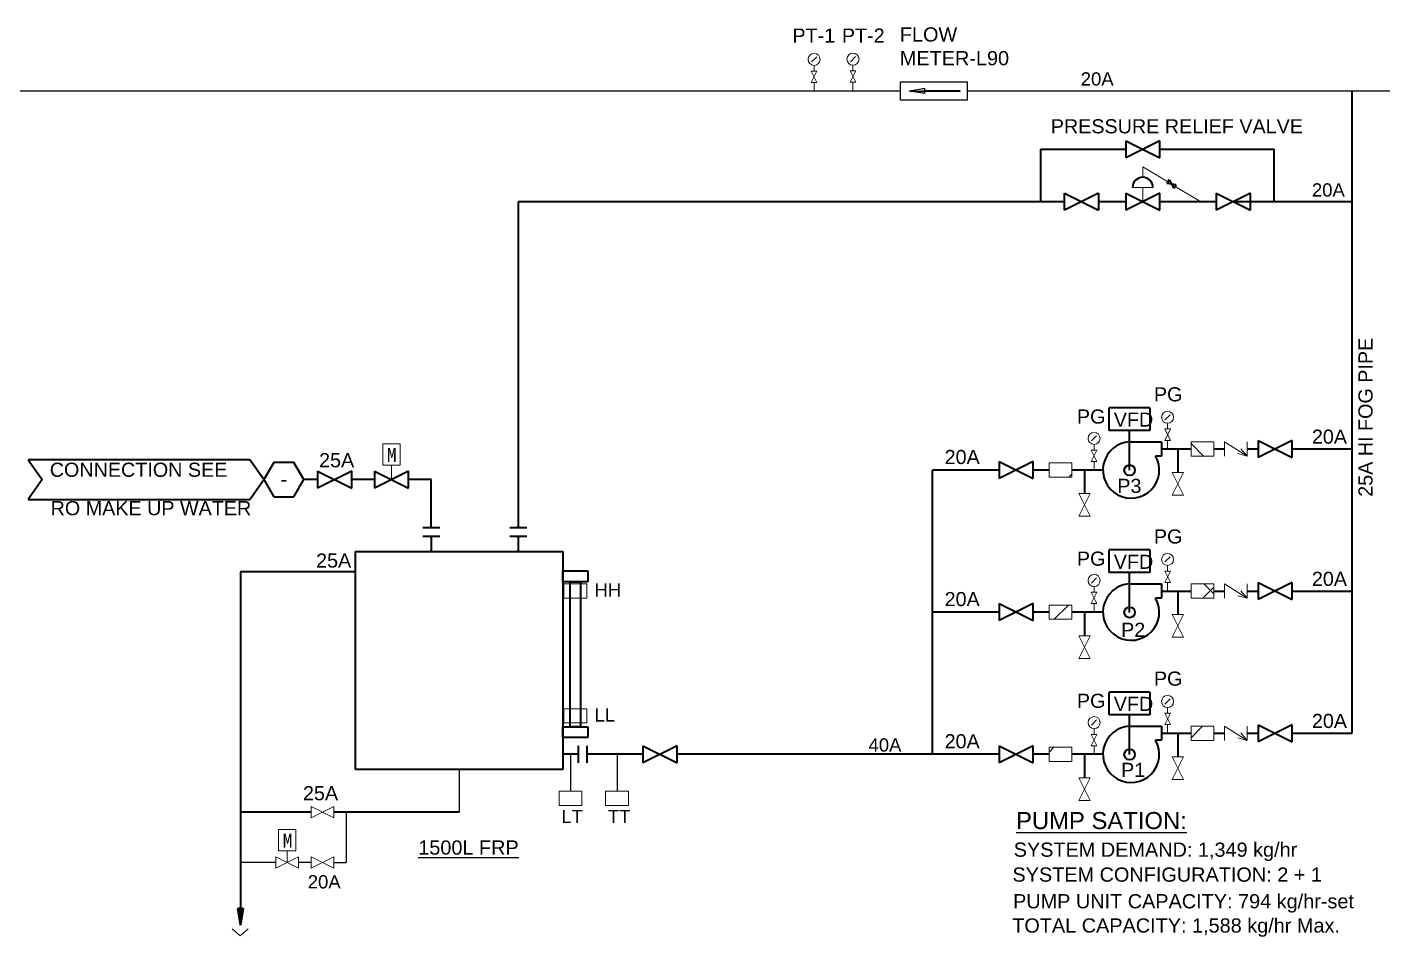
# Model space of a CAD drawing. Header units: millimetres. Extents: x 183 to 3972, y 193 to 1833.
# Drawn here: x 3009.8 to 3249.7, y 1463.9 to 1624.9 of the extents above; entities that cross this region are included whole.
import ezdxf

# ---------------------------------------------------------------- set-up
doc = ezdxf.new("R2010")
doc.units = ezdxf.units.MM
for name, color, linetype in [('DETL-TXT', 7, 'Continuous'), ('M-CWTR-PIPE', 7, 'Continuous'), ('M-CWTR-PIPE-S', 7, 'Continuous'), ('M-CWTR-TEXT', 7, 'Continuous'), ('M-CWTR-VAVE', 7, 'Continuous'), ('M-EQPM-TXT', 7, 'Continuous'), ('M-HVAC-EQPM-P1', 7, 'Continuous')]:
    doc.layers.add(name, color=color, linetype=linetype)
pattern_1 = [(45, (2936.831, 1039.553), (-11.29434, 11.29434), []), (135, (2936.831, 1039.553), (-11.29434, -11.29434), [])]

# ---------------------------------------------------------------- blocks, each defined once
blk = doc.blocks.new('A$C16496DF1')
at = {"layer": 'M-CWTR-VAVE', "color": 2, "linetype": 'Continuous', "lineweight": 35}
for p, q in [((-4, 0), (-4, -2)), ((-4, 0), (0, -2)), ((0, 0), (-4, -2)), ((0, -2), (0, 0))]:
    blk.add_line(p, q, dxfattribs=at)
blk = doc.blocks.new('SE1')
at = {"layer": 'M-HVAC-EQPM-P1', "color": 22, "linetype": 'Continuous', "lineweight": 35}
for p, q in [((164.29, 482.48), (168.72, 482.48)), ((164.29, 480.57), (164.29, 482.48)), ((168.72, 482.48), (168.72, 480.57)), ((168.72, 480.57), (164.29, 480.57))]:
    blk.add_line(p, q, dxfattribs=at)
blk = doc.blocks.new('SE')
at = {"layer": 'M-HVAC-EQPM-P1'}
blk.add_blockref('SE1', (0, 0), dxfattribs=at)
blk = doc.blocks.new('SE3')
at = {"layer": 'M-HVAC-EQPM-P1', "color": 22, "linetype": 'Continuous', "lineweight": 35}
for p, q in [((165.6, 480.57), (167.4, 480.57)), ((165.6, 455.06), (165.6, 480.57)), ((167.4, 480.57), (167.4, 455.06)), ((167.4, 455.06), (165.6, 455.06))]:
    blk.add_line(p, q, dxfattribs=at)
blk = doc.blocks.new('SE2')
at = {"layer": 'M-HVAC-EQPM-P1'}
blk.add_blockref('SE3', (0, 0), dxfattribs=at)
blk = doc.blocks.new('SE5')
at = {"layer": 'M-HVAC-EQPM-P1', "color": 22, "linetype": 'Continuous', "lineweight": 35}
for p, q in [((164.29, 455.06), (168.72, 455.06)), ((164.29, 453.15), (164.29, 455.06)), ((168.72, 453.15), (164.29, 453.15)), ((168.72, 455.06), (168.72, 453.15))]:
    blk.add_line(p, q, dxfattribs=at)
blk = doc.blocks.new('SE4')
at = {"layer": 'M-HVAC-EQPM-P1'}
blk.add_blockref('SE5', (0, 0), dxfattribs=at)
blk = doc.blocks.new('SE7')
at = {"layer": 'M-CWTR-TEXT', "color": 3, "linetype": 'Continuous', "lineweight": 35}
for p, q in [((120.13, 428.75), (119.64, 431.67)), ((119.64, 431.67), (120.62, 431.67)), ((120.62, 431.67), (120.13, 428.75))]:
    blk.add_line(p, q, dxfattribs=at)
blk = doc.blocks.new('SE6')
at = {"layer": 'M-CWTR-TEXT'}
blk.add_blockref('SE7', (0, 0), dxfattribs=at)
blk = doc.blocks.new('SE9')
at = {"layer": 'DETL-TXT', "color": 4, "linetype": 'Continuous', "lineweight": 35}
for p, q in [((113.49, 501.56), (111.74, 498.53)), ((116.99, 501.56), (113.49, 501.56)), ((118.74, 498.53), (116.99, 501.56)), ((111.74, 498.53), (113.49, 495.5)), ((116.99, 495.5), (118.74, 498.53)), ((113.49, 495.5), (116.99, 495.5))]:
    blk.add_line(p, q, dxfattribs=at)
blk = doc.blocks.new('SE8')
at = {"layer": 'DETL-TXT'}
blk.add_blockref('SE9', (0, 0), dxfattribs=at)
blk = doc.blocks.new('SE11')
at = {"layer": 'DETL-TXT', "color": 4, "linetype": 'Continuous', "lineweight": 35}
for p, q in [((109.24, 502.03), (70.24, 502.03)), ((70.24, 502.03), (72.74, 498.53)), ((111.74, 498.53), (109.24, 502.03)), ((72.74, 498.53), (70.24, 495.03)), ((109.24, 495.03), (111.74, 498.53)), ((70.24, 495.03), (109.24, 495.03))]:
    blk.add_line(p, q, dxfattribs=at)
blk = doc.blocks.new('SE10')
at = {"layer": 'DETL-TXT'}
blk.add_blockref('SE11', (0, 0), dxfattribs=at)

msp = doc.modelspace()

# ---------------------------------------------------------------- hatches: boundary and pattern name
h = msp.add_hatch(color=2)
h.dxf.hatch_style = 1
h.paths.add_polyline_path([(3165.92, 1613.64), (3174.82, 1613.64), (3174.82, 1613.75), (3168.63, 1613.75), (3168.63, 1614.1)])
h.paths.add_polyline_path([(3165.92, 1613.64), (3168.63, 1613.18), (3168.63, 1613.54), (3174.82, 1613.54), (3174.82, 1613.64)])
at = {"layer": 'M-CWTR-TEXT', "linetype": 'Continuous', "lineweight": 5}
msp.add_hatch(color=3, dxfattribs=at).paths.add_polyline_path([(3047.54, 1466.05), (3048.03, 1468.99), (3047.05, 1468.99)])
at = {"layer": 'M-CWTR-VAVE', "lineweight": 0}
h = msp.add_hatch(dxfattribs=at)
h.set_pattern_fill('ANSI37', color=2, scale=5.030745, style=0)
h.set_pattern_definition(pattern_1)
h.paths.add_polyline_path([(3215.77, 1551.56), (3215.77, 1549.04), (3219.79, 1549.04), (3219.79, 1551.56)])
h = msp.add_hatch(dxfattribs=at)
h.set_pattern_fill('ANSI37', color=2, scale=5.030745, style=0)
h.set_pattern_definition(pattern_1)
h.paths.add_polyline_path([(3190.64, 1547.83), (3190.64, 1545.31), (3194.66, 1545.31), (3194.66, 1547.83)])
h = msp.add_hatch(dxfattribs=at)
h.set_pattern_fill('ANSI37', color=2, scale=5.030745, style=0)
h.set_pattern_definition(pattern_1)
h.paths.add_polyline_path([(3215.77, 1523.89), (3219.79, 1523.89), (3219.79, 1526.41), (3215.77, 1526.41)])
h = msp.add_hatch(dxfattribs=at)
h.set_pattern_fill('ANSI37', color=2, scale=5.030745, style=0)
h.set_pattern_definition(pattern_1)
h.paths.add_polyline_path([(3190.64, 1520.16), (3194.66, 1520.16), (3194.66, 1522.68), (3190.64, 1522.68)])
h = msp.add_hatch(dxfattribs=at)
h.set_pattern_fill('ANSI37', color=2, scale=5.030745, style=0)
h.set_pattern_definition(pattern_1)
h.paths.add_polyline_path([(3215.77, 1498.73), (3219.79, 1498.73), (3219.79, 1501.25), (3215.77, 1501.25)])
h = msp.add_hatch(dxfattribs=at)
h.set_pattern_fill('ANSI37', color=2, scale=5.030745, style=0)
h.set_pattern_definition(pattern_1)
h.paths.add_polyline_path([(3190.64, 1495), (3194.66, 1495), (3194.66, 1497.52), (3190.64, 1497.52)])

# ---------------------------------------------------------------- linework, layer by layer
at = {"color": 4}
for p, q in [((3164.34, 1613.64), (2851.2, 1613.64)), ((3168.63, 1614.1), (3165.92, 1613.64)), ((3168.63, 1613.18), (3165.92, 1613.64)), ((3165.92, 1613.64), (3174.82, 1613.64)), ((3168.63, 1613.75), (3168.63, 1614.1)), ((3168.63, 1613.18), (3168.63, 1613.54)), ((3927.14, 1613.64), (3176.16, 1613.64))]:
    msp.add_line(p, q, dxfattribs=at)
at = {"color": 2}
msp.add_lwpolyline([(3164.34, 1615.25), (3176.16, 1615.25), (3176.16, 1612.04), (3164.34, 1612.04)], close=True, dxfattribs=at)
msp.add_lwpolyline([(3168.63, 1613.75), (3174.82, 1613.75), (3174.82, 1613.54), (3168.63, 1613.54)], dxfattribs=at)
at = {"layer": 'M-CWTR-PIPE', "color": 4, "linetype": 'Continuous', "lineweight": 35}
for p, q in [((3061.19, 1544.88), (3058.74, 1544.88)), ((3071.25, 1544.88), (3067.22, 1544.88)), ((3081.31, 1544.88), (3077.28, 1544.88)), ((3081.31, 1536.38), (3081.31, 1544.88)), ((3047.54, 1528.56), (3047.54, 1468.99)), ((3067.91, 1528.56), (3047.54, 1528.56)), ((3060.03, 1486.03), (3047.54, 1486.03)), ((3086.24, 1486.03), (3064.06, 1486.03))]:
    msp.add_line(p, q, dxfattribs=at)
at = {"layer": 'M-CWTR-PIPE', "color": 4}
for p, q in [((3086.24, 1493.56), (3086.24, 1486.03)), ((3066.27, 1486.03), (3066.27, 1477.1)), ((3053.8, 1477.1), (3047.54, 1477.1)), ((3060.03, 1477.1), (3057.82, 1477.1)), ((3064.06, 1477.1), (3066.27, 1477.1))]:
    msp.add_line(p, q, dxfattribs=at)
at = {"layer": 'M-CWTR-PIPE-S', "color": 4, "linetype": 'Continuous', "lineweight": 35}
for p, q in [((3244.3, 1550.3), (3244.3, 1613.64)), ((3189.16, 1594.05), (3189.16, 1603.32)), ((3189.16, 1603.32), (3204.19, 1603.32)), ((3210.23, 1603.32), (3230.48, 1603.32)), ((3230.48, 1594.05), (3230.48, 1603.32)), ((3096.7, 1594.05), (3096.7, 1536.38)), ((3193.37, 1594.05), (3096.7, 1594.05)), ((3204.19, 1594.05), (3199.41, 1594.05)), ((3220.23, 1594.05), (3210.23, 1594.05)), ((3244.3, 1594.05), (3223.25, 1594.05)), ((3210.56, 1550.3), (3215.77, 1550.3)), ((3213.43, 1550.3), (3213.43, 1546.13)), ((3219.79, 1550.3), (3221.66, 1550.3)), ((3225.68, 1550.3), (3227.62, 1550.3)), ((3233.66, 1550.3), (3244.3, 1550.3)), ((3244.3, 1525.15), (3244.3, 1550.3)), ((3181.8, 1546.57), (3170.03, 1546.57)), ((3170.03, 1496.26), (3170.03, 1546.57)), ((3190.64, 1546.57), (3187.84, 1546.57)), ((3200.17, 1546.57), (3194.66, 1546.57)), ((3196.9, 1546.57), (3196.9, 1542.41)), ((3210.56, 1525.15), (3215.77, 1525.15)), ((3213.43, 1525.15), (3213.43, 1520.98)), ((3219.79, 1525.15), (3221.66, 1525.15)), ((3225.68, 1525.15), (3227.62, 1525.15)), ((3233.66, 1525.15), (3244.3, 1525.15)), ((3244.3, 1499.99), (3244.3, 1525.15)), ((3181.8, 1521.42), (3170.03, 1521.42)), ((3190.64, 1521.42), (3187.84, 1521.42)), ((3200.17, 1521.42), (3194.66, 1521.42)), ((3196.9, 1521.42), (3196.9, 1517.25)), ((3210.56, 1499.99), (3215.77, 1499.99)), ((3213.43, 1499.99), (3213.43, 1495.83)), ((3219.79, 1499.99), (3221.66, 1499.99)), ((3225.68, 1499.99), (3227.62, 1499.99)), ((3233.66, 1499.99), (3244.3, 1499.99)), ((3118.75, 1496.26), (3108.83, 1496.26)), ((3118.75, 1496.26), (3118.41, 1496.26)), ((3118.75, 1496.26), (3118.41, 1496.26)), ((3181.8, 1496.26), (3124.79, 1496.26)), ((3190.64, 1496.26), (3187.84, 1496.26)), ((3200.17, 1496.26), (3194.66, 1496.26)), ((3196.9, 1496.26), (3196.9, 1492.1))]:
    msp.add_line(p, q, dxfattribs=at)
at = {"layer": 'M-CWTR-TEXT', "color": 3, "linetype": 'Continuous', "lineweight": 35}
msp.add_open_spline([(3047.54, 1466.05), (3047.05, 1468.99), (3048.03, 1468.99), (3047.54, 1466.05)], degree=1, dxfattribs=at)
at = {"layer": 'M-CWTR-VAVE', "color": 2, "lineweight": 0}
for p, q in [((3148.59, 1618.78), (3149.52, 1619.71)), ((3148.59, 1618.78), (3149.52, 1619.71)), ((3155.47, 1618.81), (3156.39, 1619.74)), ((3155.47, 1618.81), (3156.39, 1619.74)), ((3149.05, 1618.17), (3149.05, 1617.17)), ((3155.42, 1617.2), (3156.43, 1615.19)), ((3155.42, 1615.19), (3156.43, 1617.2)), ((3156.43, 1617.2), (3155.42, 1617.2)), ((3155.93, 1618.21), (3155.93, 1617.2)), ((3148.55, 1617.17), (3149.56, 1615.15)), ((3148.55, 1615.15), (3149.56, 1617.17)), ((3149.56, 1617.17), (3148.55, 1617.17)), ((3148.55, 1615.15), (3149.56, 1615.15)), ((3149.05, 1615.15), (3149.05, 1613.64)), ((3155.42, 1615.19), (3156.43, 1615.19)), ((3155.93, 1615.19), (3155.93, 1613.67)), ((3207.21, 1598.37), (3207.21, 1600.21)), ((3207.21, 1600.21), (3211.65, 1597.55)), ((3209.03, 1596.58), (3205.39, 1596.58)), ((3207.21, 1594.05), (3207.21, 1596.58)), ((3212.95, 1596.77), (3217.47, 1594.05)), ((3211.15, 1555.44), (3212.07, 1556.36)), ((3211.15, 1555.44), (3212.07, 1556.36)), ((3211.61, 1554.83), (3211.61, 1553.83)), ((3198.14, 1551.71), (3199.06, 1552.64)), ((3198.14, 1551.71), (3199.06, 1552.64)), ((3211.11, 1553.83), (3212.12, 1551.81)), ((3211.11, 1551.81), (3212.12, 1553.83)), ((3212.12, 1553.83), (3211.11, 1553.83)), ((3072.75, 1547.41), (3072.75, 1551.18)), ((3072.75, 1551.18), (3075.78, 1551.18)), ((3075.78, 1551.18), (3075.78, 1547.41)), ((3198.1, 1550.1), (3199.1, 1548.08)), ((3198.1, 1548.08), (3199.1, 1550.1)), ((3199.1, 1550.1), (3198.1, 1550.1)), ((3198.6, 1551.1), (3198.6, 1550.1)), ((3211.11, 1551.81), (3212.12, 1551.81)), ((3211.61, 1551.81), (3211.61, 1550.3)), ((3215.77, 1549.04), (3215.77, 1551.56)), ((3215.77, 1551.56), (3219.79, 1551.56)), ((3215.77, 1551.56), (3219.79, 1551.56)), ((3215.77, 1549.04), (3215.77, 1551.56)), ((3219.79, 1551.56), (3219.79, 1549.04)), ((3219.79, 1551.56), (3219.79, 1549.04)), ((3221.66, 1549.04), (3221.66, 1551.56)), ((3221.66, 1551.56), (3225.69, 1549.04)), ((3225.69, 1549.04), (3224.57, 1550.33)), ((3225.69, 1549.04), (3225.69, 1551.56)), ((3190.64, 1545.31), (3190.64, 1547.83)), ((3190.64, 1547.83), (3194.66, 1547.83)), ((3190.64, 1547.83), (3194.66, 1547.83)), ((3190.64, 1545.31), (3190.64, 1547.83)), ((3194.66, 1547.83), (3194.66, 1545.31)), ((3194.66, 1547.83), (3194.66, 1545.31)), ((3198.1, 1548.08), (3199.1, 1548.08)), ((3198.6, 1548.08), (3198.6, 1546.57)), ((3219.79, 1549.04), (3215.77, 1549.04)), ((3219.79, 1549.04), (3215.77, 1549.04)), ((3225.69, 1549.04), (3224.03, 1549.48)), ((3075.78, 1547.41), (3072.75, 1547.41)), ((3074.27, 1544.88), (3074.27, 1547.41)), ((3194.66, 1545.31), (3190.64, 1545.31)), ((3194.66, 1545.31), (3190.64, 1545.31)), ((3212.43, 1546.13), (3214.44, 1542.11)), ((3212.43, 1542.11), (3214.44, 1546.13)), ((3214.44, 1546.13), (3212.43, 1546.13)), ((3195.9, 1542.41), (3197.91, 1538.38)), ((3195.9, 1538.38), (3197.91, 1542.41)), ((3197.91, 1542.41), (3195.9, 1542.41)), ((3212.43, 1542.11), (3214.44, 1542.11)), ((3195.9, 1538.38), (3197.91, 1538.38)), ((3211.15, 1530.29), (3212.07, 1531.21)), ((3211.15, 1530.29), (3212.07, 1531.21)), ((3211.11, 1528.67), (3212.11, 1526.66)), ((3211.11, 1526.66), (3212.11, 1528.67)), ((3212.11, 1528.67), (3211.11, 1528.67)), ((3211.61, 1529.68), (3211.61, 1528.67)), ((3104.78, 1523.91), (3104.78, 1526.43)), ((3104.78, 1526.43), (3108.81, 1526.43)), ((3104.78, 1526.43), (3108.81, 1526.43)), ((3104.78, 1523.91), (3104.78, 1526.43)), ((3108.81, 1526.43), (3108.81, 1523.91)), ((3108.81, 1526.43), (3108.81, 1523.91)), ((3198.14, 1526.56), (3199.06, 1527.48)), ((3198.14, 1526.56), (3199.06, 1527.48)), ((3211.11, 1526.66), (3212.11, 1526.66)), ((3211.61, 1526.66), (3211.61, 1525.15)), ((3215.77, 1523.89), (3215.77, 1526.41)), ((3215.77, 1526.41), (3219.79, 1526.41)), ((3215.77, 1526.41), (3219.79, 1526.41)), ((3215.77, 1523.89), (3215.77, 1526.41)), ((3219.79, 1526.41), (3219.79, 1523.89)), ((3219.79, 1526.41), (3219.79, 1523.89)), ((3221.66, 1523.89), (3221.66, 1526.41)), ((3221.66, 1526.41), (3225.69, 1523.89)), ((3225.69, 1523.89), (3225.69, 1526.41)), ((3108.81, 1523.91), (3104.78, 1523.91)), ((3108.81, 1523.91), (3104.78, 1523.91)), ((3198.1, 1524.94), (3199.1, 1522.93)), ((3198.1, 1522.93), (3199.1, 1524.94)), ((3199.1, 1524.94), (3198.1, 1524.94)), ((3198.6, 1525.95), (3198.6, 1524.94)), ((3219.79, 1523.89), (3215.77, 1523.89)), ((3219.79, 1523.89), (3215.77, 1523.89)), ((3225.69, 1523.89), (3224.03, 1524.33)), ((3225.69, 1523.89), (3224.57, 1525.18)), ((3190.64, 1520.16), (3190.64, 1522.68)), ((3190.64, 1522.68), (3194.66, 1522.68)), ((3190.64, 1522.68), (3194.66, 1522.68)), ((3190.64, 1520.16), (3190.64, 1522.68)), ((3194.66, 1522.68), (3194.66, 1520.16)), ((3194.66, 1522.68), (3194.66, 1520.16)), ((3198.1, 1522.93), (3199.1, 1522.93)), ((3198.6, 1522.93), (3198.6, 1521.42)), ((3194.66, 1520.16), (3190.64, 1520.16)), ((3194.66, 1520.16), (3190.64, 1520.16)), ((3212.43, 1520.98), (3214.44, 1516.96)), ((3212.43, 1516.96), (3214.44, 1520.98)), ((3214.44, 1520.98), (3212.43, 1520.98)), ((3195.9, 1517.25), (3197.91, 1513.23)), ((3195.9, 1513.23), (3197.91, 1517.25)), ((3197.91, 1517.25), (3195.9, 1517.25)), ((3212.43, 1516.96), (3214.44, 1516.96)), ((3195.9, 1513.23), (3197.91, 1513.23)), ((3211.15, 1505.13), (3212.07, 1506.06)), ((3211.15, 1505.13), (3212.07, 1506.06)), ((3211.61, 1504.53), (3211.61, 1503.52)), ((3104.78, 1501.81), (3104.78, 1504.33)), ((3104.78, 1504.33), (3108.81, 1504.33)), ((3104.78, 1504.33), (3108.81, 1504.33)), ((3104.78, 1501.81), (3104.78, 1504.33)), ((3108.81, 1504.33), (3108.81, 1501.81)), ((3108.81, 1504.33), (3108.81, 1501.81)), ((3198.14, 1501.4), (3199.06, 1502.33)), ((3198.14, 1501.4), (3199.06, 1502.33)), ((3211.11, 1503.52), (3212.11, 1501.51)), ((3211.11, 1501.51), (3212.11, 1503.52)), ((3212.11, 1503.52), (3211.11, 1503.52)), ((3108.81, 1501.81), (3104.78, 1501.81)), ((3108.81, 1501.81), (3104.78, 1501.81)), ((3198.1, 1499.79), (3199.1, 1497.78)), ((3198.1, 1497.78), (3199.1, 1499.79)), ((3199.1, 1499.79), (3198.1, 1499.79)), ((3198.6, 1500.8), (3198.6, 1499.79)), ((3211.11, 1501.51), (3212.11, 1501.51)), ((3211.61, 1501.51), (3211.61, 1499.99)), ((3215.77, 1498.73), (3215.77, 1501.25)), ((3215.77, 1501.25), (3219.79, 1501.25)), ((3215.77, 1501.25), (3219.79, 1501.25)), ((3215.77, 1498.73), (3215.77, 1501.25)), ((3219.79, 1501.25), (3219.79, 1498.73)), ((3219.79, 1501.25), (3219.79, 1498.73)), ((3221.66, 1498.73), (3221.66, 1501.25)), ((3221.66, 1501.25), (3225.69, 1498.73)), ((3225.69, 1498.73), (3224.57, 1500.03)), ((3225.69, 1498.73), (3225.69, 1501.25)), ((3190.64, 1495), (3190.64, 1497.52)), ((3190.64, 1497.52), (3194.66, 1497.52)), ((3190.64, 1497.52), (3194.66, 1497.52)), ((3190.64, 1495), (3190.64, 1497.52)), ((3194.66, 1497.52), (3194.66, 1495)), ((3194.66, 1497.52), (3194.66, 1495)), ((3198.1, 1497.78), (3199.1, 1497.78)), ((3198.6, 1497.78), (3198.6, 1496.26)), ((3219.79, 1498.73), (3215.77, 1498.73)), ((3219.79, 1498.73), (3215.77, 1498.73)), ((3225.69, 1498.73), (3224.03, 1499.18)), ((3194.66, 1495), (3190.64, 1495)), ((3194.66, 1495), (3190.64, 1495)), ((3212.43, 1495.83), (3214.44, 1491.8)), ((3212.43, 1491.8), (3214.44, 1495.83)), ((3214.44, 1495.83), (3212.43, 1495.83)), ((3195.9, 1492.1), (3197.91, 1488.07)), ((3195.9, 1488.07), (3197.91, 1492.1)), ((3197.91, 1492.1), (3195.9, 1492.1)), ((3212.43, 1491.8), (3214.44, 1491.8)), ((3103.93, 1487.22), (3103.93, 1489.74)), ((3103.93, 1489.74), (3107.95, 1489.74)), ((3103.93, 1489.74), (3107.95, 1489.74)), ((3103.93, 1487.22), (3103.93, 1489.74)), ((3107.95, 1489.74), (3107.95, 1487.22)), ((3107.95, 1489.74), (3107.95, 1487.22)), ((3112.16, 1487.22), (3112.16, 1489.74)), ((3112.16, 1489.74), (3116.19, 1489.74)), ((3112.16, 1489.74), (3116.19, 1489.74)), ((3112.16, 1487.22), (3112.16, 1489.74)), ((3116.19, 1489.74), (3116.19, 1487.22)), ((3116.19, 1489.74), (3116.19, 1487.22)), ((3195.9, 1488.07), (3197.91, 1488.07)), ((3060.03, 1485.02), (3060.03, 1487.03)), ((3064.06, 1487.03), (3060.03, 1485.02)), ((3060.03, 1487.03), (3064.06, 1485.02)), ((3064.06, 1487.03), (3064.06, 1485.02)), ((3107.95, 1487.22), (3103.93, 1487.22)), ((3107.95, 1487.22), (3103.93, 1487.22)), ((3116.19, 1487.22), (3112.16, 1487.22)), ((3116.19, 1487.22), (3112.16, 1487.22)), ((3054.29, 1479.17), (3054.29, 1482.93)), ((3054.29, 1482.93), (3057.33, 1482.93)), ((3057.33, 1482.93), (3057.33, 1479.17)), ((3053.8, 1476.1), (3053.8, 1478.11)), ((3057.82, 1478.11), (3053.8, 1476.1)), ((3053.8, 1478.11), (3057.82, 1476.1)), ((3057.33, 1479.17), (3054.29, 1479.17)), ((3055.81, 1477.1), (3055.81, 1479.17)), ((3057.82, 1478.11), (3057.82, 1476.1)), ((3060.03, 1476.1), (3060.03, 1478.11)), ((3064.06, 1478.11), (3060.03, 1476.1)), ((3060.03, 1478.11), (3064.06, 1476.1)), ((3064.06, 1478.11), (3064.06, 1476.1)), ((3046.06, 1465.4), (3047.49, 1464.11)), ((3048.92, 1465.4), (3047.49, 1464.11))]:
    msp.add_line(p, q, dxfattribs=at)
for centre in [(3149.05, 1619.24), (3149.05, 1619.24), (3155.93, 1619.27), (3155.93, 1619.27), (3211.61, 1555.9), (3211.61, 1555.9), (3198.6, 1552.17), (3198.6, 1552.17), (3211.61, 1530.75), (3211.61, 1530.75), (3198.6, 1527.02), (3198.6, 1527.02), (3211.61, 1505.6), (3211.61, 1505.6), (3198.6, 1501.87), (3198.6, 1501.87)]:
    msp.add_circle(centre, 1.07, dxfattribs=at)
at = {"layer": 'M-CWTR-VAVE', "color": 2, "linetype": 'Continuous', "lineweight": 35}
msp.add_arc((3207.21, 1596.55), 1.82, 0.9601, 179.0399, dxfattribs=at)
at = {"layer": 'M-HVAC-EQPM-P1', "color": 22, "linetype": 'Continuous', "lineweight": 35}
for p, q in [((3208.49, 1557.59), (3201.3, 1557.59)), ((3201.3, 1553.56), (3201.3, 1557.59)), ((3208.49, 1557.59), (3208.49, 1553.56)), ((3208.49, 1553.56), (3201.3, 1553.56)), ((3204.89, 1546.53), (3204.89, 1553.56)), ((3204.89, 1551.56), (3210.56, 1551.56)), ((3210.56, 1551.56), (3210.56, 1549.04)), ((3210.56, 1549.04), (3209.5, 1549.04)), ((3079.8, 1536.38), (3082.82, 1536.38)), ((3095.19, 1536.38), (3098.21, 1536.38)), ((3079.8, 1534.87), (3082.82, 1534.87)), ((3081.31, 1534.87), (3081.31, 1532.12)), ((3095.19, 1534.87), (3098.21, 1534.87)), ((3096.7, 1534.87), (3096.7, 1532.12)), ((3067.91, 1493.56), (3067.91, 1532.12)), ((3067.91, 1532.12), (3104.56, 1532.12)), ((3104.56, 1532.12), (3104.56, 1493.56)), ((3208.49, 1532.44), (3201.29, 1532.44)), ((3201.29, 1528.41), (3201.29, 1532.44)), ((3208.49, 1532.44), (3208.49, 1528.41)), ((3208.49, 1528.41), (3201.29, 1528.41)), ((3204.89, 1521.37), (3204.89, 1528.41)), ((3204.89, 1526.4), (3210.56, 1526.4)), ((3210.56, 1526.4), (3210.56, 1523.89)), ((3210.56, 1523.89), (3209.5, 1523.89)), ((3208.49, 1507.28), (3201.29, 1507.28)), ((3201.29, 1503.26), (3201.29, 1507.28)), ((3208.49, 1507.28), (3208.49, 1503.26)), ((3208.49, 1503.26), (3201.29, 1503.26)), ((3204.89, 1496.22), (3204.89, 1503.26)), ((3204.89, 1501.25), (3210.56, 1501.25)), ((3210.56, 1501.25), (3210.56, 1498.74)), ((3107.32, 1497.77), (3107.32, 1494.75)), ((3108.83, 1497.77), (3108.83, 1494.75)), ((3210.56, 1498.74), (3209.5, 1498.74)), ((3107.32, 1496.26), (3104.56, 1496.26)), ((3104.56, 1493.56), (3067.91, 1493.56))]:
    msp.add_line(p, q, dxfattribs=at)
at = {"layer": 'M-HVAC-EQPM-P1', "color": 22}
msp.add_line((3105.94, 1496.26), (3105.94, 1489.74), dxfattribs=at)
at = {"layer": 'M-HVAC-EQPM-P1', "color": 4}
msp.add_line((3114.18, 1496.26), (3114.18, 1489.74), dxfattribs=at)
at = {"layer": 'M-HVAC-EQPM-P1', "color": 22, "linetype": 'Continuous', "lineweight": 35}
for centre in [(3204.89, 1546.53), (3204.89, 1521.37), (3204.89, 1496.22)]:
    msp.add_circle(centre, 0.939, dxfattribs=at)
for centre in [(3205.16, 1546.57), (3205.16, 1521.42), (3205.16, 1496.26)]:
    msp.add_arc(centre, 4.99, 93.1215, 29.6873, dxfattribs=at)

# ---------------------------------------------------------------- block references
at = {"color": 7, "lineweight": 0, "yscale": 1.509223501321489, "zscale": 1.509223501321489}
for p, xscale in [((3210.23, 1604.83), 1.509223501321489), ((3193.37, 1595.55), -1.509223501321489), ((3210.23, 1595.55), 1.509223501321489), ((3226.26, 1595.55), 1.509223501321489), ((3233.66, 1551.81), 1.509223501321489), ((3187.84, 1548.08), 1.509223501321489), ((3067.22, 1546.39), 1.509223501321489), ((3077.28, 1546.39), 1.509223501321489), ((3233.66, 1526.66), 1.509223501321489), ((3187.84, 1522.93), 1.509223501321489), ((3233.66, 1501.5), 1.509223501321489), ((3124.79, 1497.77), 1.509223501321489), ((3187.84, 1497.77), 1.509223501321489)]:
    msp.add_blockref('A$C16496DF1', p, dxfattribs=dict(at, xscale=xscale))
at = {"color": 7, "lineweight": 0, "xscale": 0.3773058753303723, "yscale": 0.3773058753303723, "zscale": 0.3773058753303723, "rotation": 325.4627972154141}
msp.add_blockref('A$C16496DF1', (3213.14, 1597.04), dxfattribs=at)
at = {"xscale": 1.006149000880992, "yscale": 1.006149000880992, "zscale": 1.006149000880992}
for name, p in [('SE10', (2939.27, 1043.28)), ('SE8', (2939.27, 1043.28)), ('SE', (2939.27, 1043.28)), ('SE2', (2939.27, 1043.28)), ('SE4', (2939.27, 1043.28)), ('SE6', (2926.67, 1034.67))]:
    msp.add_blockref(name, p, dxfattribs=at)

# ---------------------------------------------------------------- texts
at = {"layer": 'DETL-TXT', "color": 7, "char_height": 2.5154}
for s, insert, width, attachment_point in [('{\\fArial|b0||i0||c0|p34;\\C3;\\H2.5;\\W1.;PT-1}', (3145.21, 1622.2), 8.1012, 7), ('{\\fArial|b0||i0||c0|p34;\\C3;\\H2.5;\\W1.;PT-2}', (3153.97, 1622.2), 9.8167, 7), ('{\\fArial|b0|i0|c0|p34;\\C3;FLOW METER-L90}', (3164.23, 1618.16), 17.9169, 7), ('{\\fArial|b0|i0|c0|p34;\\H0.93199x;\\C3;20A}', (3196.24, 1614.57), 6.2884, 7), ('{\\fArial|b0||i0||c0|p34;\\C3;\\H2.5;\\W1.; PRESSURE RELIEF VALVE}', (3189.97, 1606.11), 45.9329, 7), ('{\\fArial|b0|i0|c0|p34;\\H0.93199x;\\C3;20A}', (3237.15, 1594.93), 6.2884, 7), ('{\\fArial|b0||i0||c0|p34;\\C3;\\H2.5;\\W1.;PG}', (3209.19, 1558.68), 5.0854, 7), ('{\\fArial|b0||i0||c0|p34;\\C3;\\H2.5;\\W1.;PG}', (3195.56, 1554.75), 5.0854, 7), ('{\\fArial|b0||i0||c0|p34;\\C3;\\H2.5;\\W1.;20A}', (3237.15, 1551.19), 6.2884, 7), ('{\\fArial|b0||i0||c0|p34;\\C3;\\H2.5;\\W1.;20A}', (3172.15, 1547.59), 6.2884, 7), ('{\\fArial|b0||i0||c0|p34;\\C4;\\H2.5;\\W1.;CONNECTION SEE}', (3013.79, 1545.33), 31.6062, 7), ('{\\fArial|b0||i0||c0|p34;\\C3;\\H2.5;\\W1.;25A}', (3061.45, 1547.02), 6.2884, 7), ('{\\fArial|b0||i0||c0|p34;\\C4;\\H2.5;\\W1.;-}', (3055.22, 1543.68), 1.1483, 8), ('{\\fArial|b0||i0||c0|p34;\\C3;\\H2.5;\\W1.;RO MAKE UP WATER}', (3013.94, 1538.53), 35.9261, 7), ('{\\fArial|b0||i0||c0|p34;\\C3;\\H2.5;\\W1.;PG}', (3209.19, 1533.52), 5.0854, 7), ('{\\fArial|b0||i0||c0|p34;\\C3;\\H2.5;\\W1.;25A}', (3060.92, 1529.26), 6.2884, 7), ('{\\fArial|b0||i0||c0|p34;\\C3;\\H2.5;\\W1.;PG}', (3195.56, 1529.6), 5.0854, 7), ('{\\fArial|b0||i0||c0|p34;\\C3;\\H2.5;\\W1.;20A}', (3237.15, 1526.03), 6.2884, 7), ('{\\fArial|b0|i0|c0|p34;\\H0.93199x;\\C3;HH}', (3110.19, 1524.16), 5.0854, 7), ('{\\fArial|b0||i0||c0|p34;\\C3;\\H2.5;\\W1.;20A}', (3172.15, 1522.44), 6.2884, 7), ('{\\fArial|b0||i0||c0|p34;\\C3;\\H2.5;\\W1.;PG}', (3209.19, 1508.37), 5.0854, 7), ('{\\fArial|b0||i0||c0|p34;\\C3;\\H2.5;\\W1.;PG}', (3195.56, 1504.44), 5.0854, 7), ('{\\fArial|b0|i0|c0|p34;\\H0.93199x;\\C3;LL}', (3110.19, 1502.06), 5.0854, 7), ('{\\fArial|b0||i0||c0|p34;\\C3;\\H2.5;\\W1.;20A}', (3237.15, 1500.88), 6.2884, 7), ('{\\fArial|b0||i0||c0|p34;\\C3;\\H2.5;\\W1.;20A}', (3172.15, 1497.28), 6.2884, 7), ('{\\fArial|b0|i0|c0|p34;\\H0.93199x;\\C3;40A}', (3158.68, 1496.71), 6.2884, 7), ('{\\fArial|b0||i0||c0|p34;\\C3;\\H2.5;\\W1.;25A}', (3058.6, 1488.09), 6.2884, 7), ('{\\fArial|b0|i0|c0|p34;\\H0.93199x;\\C3;LT}', (3104.32, 1484.08), 5.0854, 7), ('{\\fArial|b0|i0|c0|p34;\\H0.93199x;\\C3;TT}', (3112.56, 1484.08), 5.0854, 7), ('{\\fArial|b0|i0|c0|p34;\\H0.93199x;\\C3;20A}', (3059.44, 1472.49), 6.2884, 7)]:
    msp.add_mtext(s, dxfattribs=dict(at, insert=insert, width=width, attachment_point=attachment_point))
at = {"layer": 'DETL-TXT', "color": 7, "insert": (3247.92, 1541.83), "char_height": 2.5154, "width": 28.38, "attachment_point": 7, "rotation": 90}
msp.add_mtext('{\\fArial|b0||i0||c0|p34;\\C3;\\H2.5;\\W1.;25A HI FOG PIPE}', dxfattribs=at)
at = {"layer": 'M-CWTR-VAVE', "attachment_point": 7}
for s, insert, char_height, width in [('{\\ftxt|b0||i0||c0|p34;\\C2;\\H2.5;\\W1.;M}', (3073.47, 1547.98), 2.5154, 2.3291), ('{\\fArial|b0||i0||c0|p34;\\C2;\\H2.5e-003;\\W1.;400A BV}', (3215.77, 1551.56), 0.00252, 0.014), ('{\\fArial|b0||i0||c0|p34;\\C2;\\H2.5e-003;\\W1.;400A CHECK VALVE}', (3221.65, 1551.56), 0.00252, 0.0339), ('{\\fArial|b0||i0||c0|p34;\\C2;\\H2.5e-003;\\W1.;400A BV}', (3190.64, 1547.83), 0.00252, 0.014), ('{\\fArial|b0||i0||c0|p34;\\C2;\\H2.5e-003;\\W1.;25A GATE VALVE}', (3211.07, 1546.14), 0.00252, 0.0293), ('{\\fArial|b0||i0||c0|p34;\\C2;\\H2.5e-003;\\W1.;25A GATE VALVE}', (3211.07, 1546.14), 0.00252, 0.0293), ('{\\fArial|b0||i0||c0|p34;\\C2;\\H2.5e-003;\\W1.;400A BV}', (3104.78, 1526.43), 0.00252, 0.014), ('{\\fArial|b0||i0||c0|p34;\\C2;\\H2.5e-003;\\W1.;400A BV}', (3215.77, 1526.41), 0.00252, 0.014), ('{\\fArial|b0||i0||c0|p34;\\C2;\\H2.5e-003;\\W1.;400A CHECK VALVE}', (3221.65, 1526.41), 0.00252, 0.0339), ('{\\fArial|b0||i0||c0|p34;\\C2;\\H2.5e-003;\\W1.;400A BV}', (3190.64, 1522.68), 0.00252, 0.014), ('{\\fArial|b0||i0||c0|p34;\\C2;\\H2.5e-003;\\W1.;25A GATE VALVE}', (3211.07, 1520.98), 0.00252, 0.0293), ('{\\fArial|b0||i0||c0|p34;\\C2;\\H2.5e-003;\\W1.;25A GATE VALVE}', (3211.07, 1520.98), 0.00252, 0.0293), ('{\\fArial|b0||i0||c0|p34;\\C2;\\H2.5e-003;\\W1.;400A BV}', (3215.77, 1501.25), 0.00252, 0.014), ('{\\fArial|b0||i0||c0|p34;\\C2;\\H2.5e-003;\\W1.;400A CHECK VALVE}', (3221.65, 1501.26), 0.00252, 0.0339), ('{\\fArial|b0||i0||c0|p34;\\C2;\\H2.5e-003;\\W1.;400A BV}', (3190.64, 1497.52), 0.00252, 0.014), ('{\\fArial|b0||i0||c0|p34;\\C2;\\H2.5e-003;\\W1.;25A GATE VALVE}', (3211.07, 1495.83), 0.00252, 0.0293), ('{\\fArial|b0||i0||c0|p34;\\C2;\\H2.5e-003;\\W1.;25A GATE VALVE}', (3211.07, 1495.83), 0.00252, 0.0293), ('{\\fArial|b0||i0||c0|p34;\\C2;\\H2.5e-003;\\W1.;400A BV}', (3103.93, 1489.74), 0.00252, 0.014), ('{\\fArial|b0||i0||c0|p34;\\C2;\\H2.5e-003;\\W1.;400A BV}', (3112.17, 1489.74), 0.00252, 0.014), ('{\\ftxt|b0||i0||c0|p34;\\C2;\\H2.5;\\W1.;M}', (3055.02, 1479.73), 2.5154, 2.3291)]:
    msp.add_mtext(s, dxfattribs=dict(at, insert=insert, char_height=char_height, width=width))
at = {"layer": 'M-EQPM-TXT', "color": 7, "attachment_point": 7}
for s, insert, char_height, width in [('{\\fArial|b0|i0|c0|p34;\\L\\C4;PUMP SATION:}', (3184.79, 1482.98), 3.0184, 94.1387), ('{\\fArial|b0|i0|c0|p34;\\L\\C4;1500L FRP}', (3079, 1478.47), 2.5154, 23.9507), ('{\\fArial|b0|i0|c0|p34;\\C4;SYSTEM DEMAND: 1,349 kg/hr}', (3184.38, 1477.37), 2.5154, 76.1566), ('{\\fArial|b0|i0|c0|p34;\\C4;SYSTEM CONFIGURATION: 2 + 1}', (3184.16, 1473.68), 2.5154, 86.3314), ('{\\fArial|b0|i0|c0|p34;\\C4;PUMP UNIT CAPACITY: 794 kg/hr-set}', (3184.26, 1468.24), 2.5154, 86.3314), ('{\\fArial|b0|i0|c0|p34;\\C4;TOTAL CAPACITY: 1,588 kg/hr Max.}', (3184.12, 1463.95), 2.5154, 76.1566)]:
    msp.add_mtext(s, dxfattribs=dict(at, insert=insert, char_height=char_height, width=width))
at = {"layer": 'M-HVAC-EQPM-P1', "char_height": 2.5154, "attachment_point": 7}
for s, insert, width in [('{\\fArial|b0||i0||c0|p34;\\C22;\\H2.5;\\W1.;VFD}', (3202.09, 1554.24), 6.9993), ('{\\fArial|b0||i0||c0|p34;\\C22;\\H2.5;\\W1.;P3}', (3202.71, 1542.48), 4.8981), ('{\\fArial|b0||i0||c0|p34;\\C22;\\H2.5;\\W1.;VFD}', (3202.09, 1529.08), 6.9993), ('{\\fArial|b0||i0||c0|p34;\\C22;\\H2.5;\\W1.;P2}', (3203.38, 1517.04), 4.8981), ('{\\fArial|b0||i0||c0|p34;\\C22;\\H2.5;\\W1.;VFD}', (3202.09, 1503.93), 6.9993), ('{\\fArial|b0||i0||c0|p34;\\C22;\\H2.5;\\W1.;P1}', (3203.38, 1492.25), 4.8981)]:
    msp.add_mtext(s, dxfattribs=dict(at, insert=insert, width=width))
at = {"layer": 'M-HVAC-EQPM-P1', "color": 22, "insert": (3104.78, 1504.33), "char_height": 0.00252, "width": 0.014, "attachment_point": 7}
msp.add_mtext('{\\fArial|b0||i0||c0|p34;\\C2;\\H2.5e-003;\\W1.;400A BV}', dxfattribs=at)

doc.saveas('drawing.dxf')
